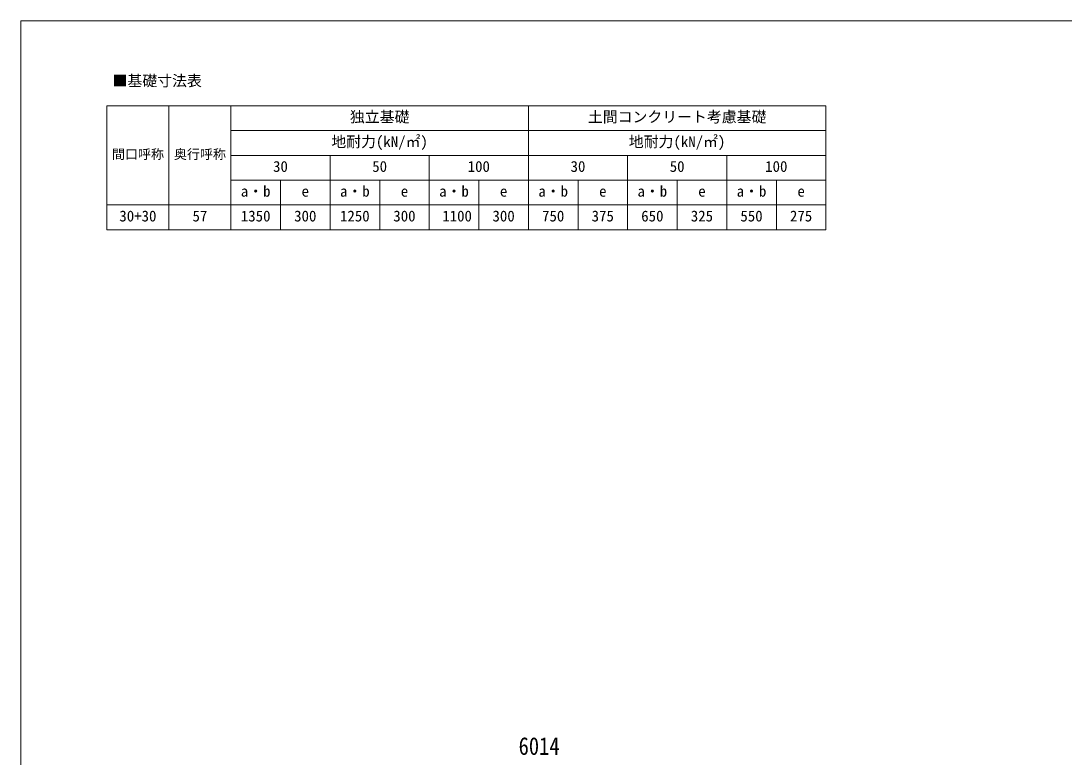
# Model space of a CAD drawing. Units: millimetres on the paper, enlarged 35 times, with parts at other scales. Extents: x -9783 to 33754, y -10064 to 6752.
# Drawn here: x -9783 to 36, y -178 to 6752 of the extents above; entities that cross this region are included whole.
import ezdxf
from ezdxf.enums import TextEntityAlignment as Align

# ---------------------------------------------------------------- set-up
doc = ezdxf.new("R2010")
doc.units = ezdxf.units.MM
doc.header["$LTSCALE"] = 35
for name, color, linetype, lineweight in [('0-A_寸法', 6, 'Continuous', 9), ('1-0_FRAME', 7, 'Continuous', 18), ('F-0_240', 7, 'Continuous', 9)]:
    doc.layers.add(name, color=color, linetype=linetype, lineweight=lineweight)
doc.styles.add('ＭＳ ゴシック', font='')
doc.styles.get('ＭＳ ゴシック').set_extended_font_data('MS Gothic')

msp = doc.modelspace()

# ---------------------------------------------------------------- linework, layer by layer
at = {"layer": '1-0_FRAME'}
for p, q in [((-8972.74, 5952.89), (-2206.07, 5952.89)), ((-8972.74, 5952.89), (-8972.74, 4786.22)), ((-8389.4, 5952.89), (-8389.4, 4786.22)), ((-5006.07, 5952.89), (-5006.07, 4786.22)), ((-7806.07, 5719.56), (-2206.07, 5719.56)), ((-7806.07, 5486.22), (-2206.07, 5486.22)), ((-4072.74, 5486.22), (-4072.74, 4786.22)), ((-7806.07, 5252.89), (-2206.07, 5252.89)), ((-3606.07, 5252.89), (-3606.07, 4786.22)), ((-2672.74, 5252.89), (-2672.74, 4786.22))]:
    msp.add_line(p, q, dxfattribs=at)
for points in [[(-7806.07, 5952.89), (-7806.07, 5719.56), (-7806.07, 5019.56), (-7806.07, 4786.22)], [(-2206.07, 5952.89), (-2206.07, 5252.89), (-2206.07, 4786.22)], [(-6872.74, 5486.22), (-6872.74, 5252.89), (-6872.74, 4786.22)], [(-5939.4, 5486.22), (-5939.4, 5252.89), (-5939.4, 4786.22)], [(-3139.4, 5486.22), (-3139.4, 5019.56), (-3139.4, 4786.22)], [(-7339.4, 5252.89), (-7339.4, 5019.56), (-7339.4, 4786.22)], [(-6406.07, 5252.89), (-6406.07, 5019.56), (-6406.07, 4786.22)], [(-5472.74, 5252.89), (-5472.74, 5019.56), (-5472.74, 4786.22)], [(-4539.4, 5252.89), (-4539.4, 5019.56), (-4539.4, 4786.22)], [(-8972.74, 5019.56), (-7806.07, 5019.56), (-2206.07, 5019.56)], [(-8972.74, 4786.22), (-8389.4, 4786.22), (-5006.07, 4786.22), (-3139.4, 4786.22), (-2206.07, 4786.22)]]:
    msp.add_lwpolyline(points, dxfattribs=at)
at = {"layer": 'F-0_240', "color": 5}
for q in [(-9783.03, -6828.1), (9396.97, 6751.9)]:
    msp.add_line((-9783.03, 6751.9), q, dxfattribs=at)

# ---------------------------------------------------------------- texts
at = {"layer": '0-A_寸法', "color": 7, "style": 'ＭＳ ゴシック', "width": 0.85}
msp.add_text('6014', height=166.8, dxfattribs=at).set_placement((-5098.38, -207.07), align=Align.BOTTOM_LEFT)
at = {"layer": '1-0_FRAME', "style": 'ＭＳ ゴシック'}
for s, height, p in [('■基礎寸法表', 102.6, (-8919.89, 6106.23)), ('独立基礎', 102.6, (-6686.07, 5766.22)), ('土間コンクリート考慮基礎', 102.6, (-4446.07, 5766.22)), ('地耐力(kN/㎡)', 102.6, (-6861.07, 5532.89)), ('地耐力(kN/㎡)', 102.6, (-4061.07, 5532.89)), ('間口呼称', 89.81, (-8926.07, 5424.97)), ('奥行呼称', 89.81, (-8342.74, 5424.97)), ('30', 102.6, (-7409.4, 5299.56)), ('50', 102.6, (-6476.07, 5299.56)), ('100', 102.6, (-5577.74, 5299.56)), ('30', 102.6, (-4609.4, 5299.56)), ('50', 102.6, (-3676.07, 5299.56)), ('100', 102.6, (-2777.74, 5299.56)), ('a・b', 102.6, (-7712.74, 5066.22)), ('a・b', 102.6, (-6779.4, 5066.22)), ('a・b', 102.6, (-5846.07, 5066.22)), ('a・b', 102.6, (-4912.74, 5066.22)), ('a・b', 102.6, (-3979.4, 5066.22)), ('a・b', 102.6, (-3046.07, 5066.22)), ('e', 102.6, (-7141.07, 5066.22)), ('e', 102.6, (-6207.74, 5066.22)), ('e', 102.6, (-5274.4, 5066.22)), ('e', 102.6, (-4341.07, 5066.22)), ('e', 102.6, (-3407.74, 5066.22)), ('e', 102.6, (-2474.4, 5066.22)), ('30+30', 102.6, (-8856.07, 4832.89)), ('57', 102.6, (-8167.74, 4832.89)), ('1350', 102.6, (-7712.74, 4832.89)), ('300', 102.6, (-7211.07, 4832.89)), ('1250', 102.6, (-6779.4, 4832.89)), ('300', 102.6, (-6277.74, 4832.89)), ('1100', 102.6, (-5816.9, 4832.89)), ('300', 102.6, (-5344.4, 4832.89)), ('750', 102.6, (-4877.74, 4832.89)), ('375', 102.6, (-4411.07, 4832.89)), ('650', 102.6, (-3944.4, 4832.89)), ('325', 102.6, (-3477.74, 4832.89)), ('550', 102.6, (-3011.07, 4832.89)), ('275', 102.6, (-2544.4, 4832.89))]:
    msp.add_text(s, height=height, dxfattribs=at).set_placement(p, align=Align.BOTTOM_LEFT)

doc.saveas('drawing.dxf')
